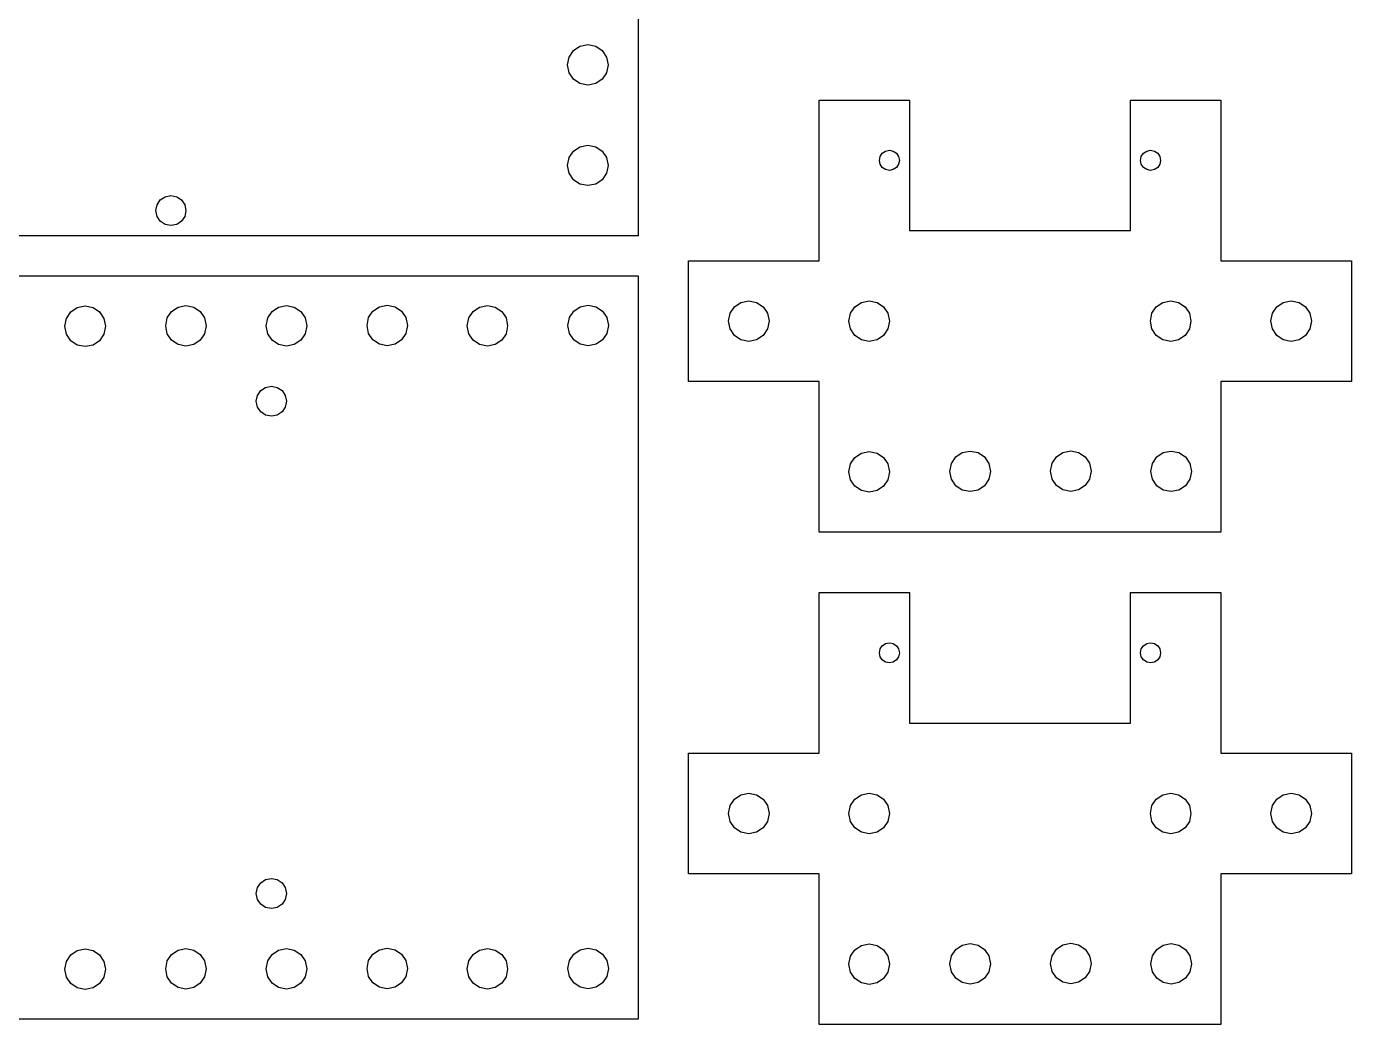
# Model space of a CAD drawing. Extents: x 0 to 450, y -1 to 305.
# Drawn here: x 124.1 to 256, y -0.5 to 98.8 of the extents above; entities that cross this region are included whole.
import ezdxf

# ---------------------------------------------------------------- set-up
doc = ezdxf.new("R2010")
doc.units = 0
doc.layers.add('Layer_1', color=7, linetype='CONTINUOUS')

msp = doc.modelspace()

# ---------------------------------------------------------------- linework, layer by layer
at = {"layer": 'Layer_1', "color": 7}
for points in [[(75.000005, 132.000021), (185, 132.000021), (185, 78.000019), (75.000005, 78.000019), (75.000005, 132.000021)], [(182.023753, 95.000016), (181.864716, 94.214661), (181.43101, 93.573331), (180.787737, 93.140934), (180.000003, 92.982378), (179.212268, 93.140934), (178.568995, 93.573331), (178.135289, 94.214661), (177.976252, 95.000016), (178.135289, 95.785371), (178.568995, 96.426701), (179.212268, 96.859098), (180.000003, 97.017654), (180.787737, 96.859098), (181.43101, 96.426701), (181.864716, 95.785371), (182.023753, 95.000016)], [(203.017639, 63.500017), (190.01764, 63.500017), (190.01764, 75.500018), (203.017639, 75.500018), (203.017639, 78.500018), (203.017639, 91.500017), (212.017641, 91.500017), (212.017641, 78.500018), (234.017642, 78.500018), (234.017642, 91.500017), (243.017641, 91.500017), (243.017641, 78.500018), (243.017641, 75.500018), (256.017641, 75.500018), (256.017641, 63.500017), (243.017641, 63.500017), (243.017641, 61.500018), (243.017641, 48.500019), (203.017639, 48.500019), (203.017639, 61.500018), (203.017639, 63.500017)], [(182.023753, 85.000016), (181.864716, 84.214661), (181.43101, 83.573331), (180.787737, 83.140934), (180.000003, 82.982378), (179.212268, 83.140934), (178.568995, 83.573331), (178.135289, 84.214661), (177.976252, 85.000016), (178.135289, 85.785371), (178.568995, 86.426701), (179.212268, 86.859098), (180.000003, 87.017654), (180.787737, 86.859098), (181.43101, 86.426701), (181.864716, 85.785371), (182.023753, 85.000016)], [(95.000008, 74.017979), (185, 74.017979), (185, 0.000017), (95.000008, 0.000017), (95.000008, 74.017979)], [(198.037639, 69.500019), (197.879516, 68.716113), (197.447639, 68.07377), (196.805764, 67.639551), (196.017639, 67.480019), (195.229514, 67.639551), (194.587639, 68.07377), (194.155766, 68.716113), (193.997639, 69.500019), (194.155766, 70.283925), (194.587639, 70.926269), (195.229514, 71.360487), (196.017639, 71.520019), (196.805764, 71.360487), (197.447639, 70.926269), (197.879516, 70.283925), (198.037639, 69.500019)], [(210.03764, 69.500019), (209.879514, 68.716113), (209.447641, 68.07377), (208.805766, 67.639551), (208.017641, 67.480019), (207.229515, 67.639551), (206.58764, 68.07377), (206.155764, 68.716113), (205.997641, 69.500019), (206.155764, 70.283925), (206.58764, 70.926269), (207.229515, 71.360487), (208.017641, 71.520019), (208.805766, 71.360487), (209.447641, 70.926269), (209.879514, 70.283925), (210.03764, 69.500019)], [(240.037643, 69.500019), (239.879516, 68.716113), (239.447643, 68.07377), (238.805765, 67.639551), (238.01764, 67.480019), (237.229515, 67.639551), (236.58764, 68.07377), (236.155766, 68.716113), (235.99764, 69.500019), (236.155766, 70.283925), (236.58764, 70.926269), (237.229515, 71.360487), (238.01764, 71.520019), (238.805765, 71.360487), (239.447643, 70.926269), (239.879516, 70.283925), (240.037643, 69.500019)], [(252.037641, 69.500019), (251.879518, 68.716113), (251.447641, 68.07377), (250.805767, 67.639551), (250.017641, 67.480019), (249.229516, 67.639551), (248.587641, 68.07377), (248.155768, 68.716113), (247.997641, 69.500019), (248.155768, 70.283925), (248.587641, 70.926269), (249.229516, 71.360487), (250.017641, 71.520019), (250.805767, 71.360487), (251.447641, 70.926269), (251.879518, 70.283925), (252.037641, 69.500019)], [(129.961781, 66.954097), (129.176426, 67.113133), (128.535096, 67.54684), (128.102699, 68.190112), (127.944143, 68.977847), (128.102699, 69.765582), (128.535096, 70.408855), (129.176426, 70.842561), (129.961781, 71.001598), (130.747136, 70.842561), (131.388466, 70.408855), (131.820863, 69.765582), (131.979419, 68.977847), (131.820863, 68.190112), (131.388466, 67.54684), (130.747136, 67.113133), (129.961781, 66.954097)], [(139.999997, 66.994232), (139.214641, 67.153268), (138.573312, 67.586975), (138.140915, 68.230247), (137.982359, 69.017982), (138.140915, 69.805717), (138.573312, 70.44899), (139.214641, 70.882696), (139.999997, 71.041732), (140.785352, 70.882696), (141.426682, 70.44899), (141.859079, 69.805717), (142.017634, 69.017982), (141.859079, 68.230247), (141.426682, 67.586975), (140.785352, 67.153268), (139.999997, 66.994232)], [(149.999999, 66.994232), (149.214644, 67.153268), (148.573314, 67.586975), (148.140917, 68.230247), (147.982361, 69.017982), (148.140917, 69.805717), (148.573314, 70.44899), (149.214644, 70.882696), (149.999999, 71.041732), (150.785354, 70.882696), (151.426684, 70.44899), (151.859081, 69.805717), (152.017637, 69.017982), (151.859081, 68.230247), (151.426684, 67.586975), (150.785354, 67.153268), (149.999999, 66.994232)], [(160.038215, 67.034367), (159.252859, 67.193403), (158.61153, 67.62711), (158.179133, 68.270382), (158.020577, 69.058117), (158.179133, 69.845852), (158.61153, 70.489124), (159.252859, 70.922831), (160.038215, 71.081867), (160.82357, 70.922831), (161.4649, 70.489124), (161.897297, 69.845852), (162.055852, 69.058117), (161.897297, 68.270382), (161.4649, 67.62711), (160.82357, 67.193403), (160.038215, 67.034367)], [(169.999999, 66.994232), (169.214643, 67.153268), (168.573314, 67.586975), (168.140917, 68.230247), (167.982361, 69.017982), (168.140917, 69.805717), (168.573314, 70.44899), (169.214643, 70.882696), (169.999999, 71.041732), (170.785354, 70.882696), (171.426684, 70.44899), (171.859081, 69.805717), (172.017636, 69.017982), (171.859081, 68.230247), (171.426684, 67.586975), (170.785354, 67.153268), (169.999999, 66.994232)], [(180.038214, 67.034367), (179.252859, 67.193403), (178.611529, 67.62711), (178.179132, 68.270382), (178.020576, 69.058117), (178.179132, 69.845852), (178.611529, 70.489124), (179.252859, 70.922831), (180.038214, 71.081867), (180.823569, 70.922831), (181.464899, 70.489124), (181.897296, 69.845852), (182.055852, 69.058117), (181.897296, 68.270382), (181.464899, 67.62711), (180.823569, 67.193403), (180.038214, 67.034367)], [(208.017641, 52.480018), (207.233734, 52.638144), (206.591391, 53.070018), (206.157172, 53.711893), (205.997641, 54.500018), (206.157172, 55.288143), (206.591391, 55.930018), (207.233734, 56.361894), (208.017641, 56.520018), (208.801547, 56.361894), (209.44389, 55.930018), (209.878109, 55.288143), (210.03764, 54.500018), (209.878109, 53.711893), (209.44389, 53.070018), (208.801547, 52.638144), (208.017641, 52.480018)], [(218.05764, 52.520017), (217.269514, 52.678144), (216.627639, 53.110017), (216.195766, 53.751892), (216.03764, 54.540017), (216.195766, 55.328143), (216.627639, 55.970018), (217.269514, 56.401894), (218.05764, 56.560017), (218.841546, 56.401894), (219.483889, 55.970018), (219.918108, 55.328143), (220.07764, 54.540017), (219.918108, 53.751892), (219.483889, 53.110017), (218.841546, 52.678144), (218.05764, 52.520017)], [(228.067641, 52.540019), (227.279516, 52.698145), (226.637641, 53.130018), (226.205765, 53.771893), (226.047641, 54.560018), (226.205765, 55.348144), (226.637641, 55.990019), (227.279516, 56.421892), (228.067641, 56.580018), (228.851547, 56.421892), (229.493891, 55.990019), (229.92811, 55.348144), (230.087641, 54.560018), (229.92811, 53.771893), (229.493891, 53.130018), (228.851547, 52.698145), (228.067641, 52.540019)], [(238.057642, 52.520017), (237.269517, 52.678144), (236.627642, 53.110017), (236.195766, 53.751892), (236.037642, 54.540017), (236.195766, 55.328143), (236.627642, 55.970018), (237.269517, 56.401894), (238.057642, 56.560017), (238.841548, 56.401894), (239.483892, 55.970018), (239.91811, 55.328143), (240.077642, 54.540017), (239.91811, 53.751892), (239.483892, 53.110017), (238.841548, 52.678144), (238.057642, 52.520017)], [(203.017639, 14.477898), (190.01764, 14.477898), (190.01764, 26.477905), (203.017639, 26.477905), (203.017639, 29.477905), (203.017639, 42.477904), (212.017641, 42.477904), (212.017641, 29.477905), (234.017642, 29.477905), (234.017642, 42.477904), (243.017641, 42.477904), (243.017641, 29.477905), (243.017641, 26.477905), (256.017641, 26.477905), (256.017641, 14.477898), (243.017641, 14.477898), (243.017641, 12.477902), (243.017641, -0.5221), (203.017639, -0.5221), (203.017639, 12.477902), (203.017639, 14.477898)], [(198.037639, 20.477906), (197.879516, 19.694), (197.447639, 19.051657), (196.805764, 18.617438), (196.017639, 18.457906), (195.229514, 18.617438), (194.587639, 19.051657), (194.155766, 19.694), (193.997639, 20.477906), (194.155766, 21.261812), (194.587639, 21.904156), (195.229514, 22.338374), (196.017639, 22.497906), (196.805764, 22.338374), (197.447639, 21.904156), (197.879516, 21.261812), (198.037639, 20.477906)], [(210.03764, 20.477906), (209.879514, 19.694), (209.447641, 19.051657), (208.805766, 18.617438), (208.017641, 18.457906), (207.229515, 18.617438), (206.58764, 19.051657), (206.155764, 19.694), (205.997641, 20.477906), (206.155764, 21.261812), (206.58764, 21.904156), (207.229515, 22.338374), (208.017641, 22.497906), (208.805766, 22.338374), (209.447641, 21.904156), (209.879514, 21.261812), (210.03764, 20.477906)], [(240.037643, 20.477906), (239.879516, 19.694), (239.447643, 19.051657), (238.805765, 18.617438), (238.01764, 18.457906), (237.229515, 18.617438), (236.58764, 19.051657), (236.155766, 19.694), (235.99764, 20.477906), (236.155766, 21.261812), (236.58764, 21.904156), (237.229515, 22.338374), (238.01764, 22.497906), (238.805765, 22.338374), (239.447643, 21.904156), (239.879516, 21.261812), (240.037643, 20.477906)], [(252.037641, 20.477906), (251.879518, 19.694), (251.447641, 19.051657), (250.805767, 18.617438), (250.017641, 18.457906), (249.229516, 18.617438), (248.587641, 19.051657), (248.155768, 19.694), (247.997641, 20.477906), (248.155768, 21.261812), (248.587641, 21.904156), (249.229516, 22.338374), (250.017641, 22.497906), (250.805767, 22.338374), (251.447641, 21.904156), (251.879518, 21.261812), (252.037641, 20.477906)], [(129.961781, 2.954095), (129.176426, 3.113132), (128.535096, 3.546838), (128.102699, 4.190111), (127.944143, 4.977845), (128.102699, 5.76558), (128.535096, 6.408853), (129.176426, 6.842559), (129.961781, 7.001596), (130.747136, 6.842559), (131.388466, 6.408853), (131.820863, 5.76558), (131.979419, 4.977845), (131.820863, 4.190111), (131.388466, 3.546838), (130.747136, 3.113132), (129.961781, 2.954095)], [(139.999997, 2.994227), (139.214641, 3.153264), (138.573312, 3.58697), (138.140915, 4.230243), (137.982359, 5.017977), (138.140915, 5.805712), (138.573312, 6.448985), (139.214641, 6.882691), (139.999997, 7.041728), (140.785352, 6.882691), (141.426682, 6.448985), (141.859079, 5.805712), (142.017634, 5.017977), (141.859079, 4.230243), (141.426682, 3.58697), (140.785352, 3.153264), (139.999997, 2.994227)], [(149.999999, 2.994227), (149.214644, 3.153264), (148.573314, 3.58697), (148.140917, 4.230243), (147.982361, 5.017977), (148.140917, 5.805712), (148.573314, 6.448985), (149.214644, 6.882691), (149.999999, 7.041728), (150.785354, 6.882691), (151.426684, 6.448985), (151.859081, 5.805712), (152.017637, 5.017977), (151.859081, 4.230243), (151.426684, 3.58697), (150.785354, 3.153264), (149.999999, 2.994227)], [(160.038215, 3.034359), (159.252859, 3.193396), (158.61153, 3.627102), (158.179133, 4.270375), (158.020577, 5.058109), (158.179133, 5.845844), (158.61153, 6.489117), (159.252859, 6.922823), (160.038215, 7.08186), (160.82357, 6.922823), (161.4649, 6.489117), (161.897297, 5.845844), (162.055852, 5.058109), (161.897297, 4.270375), (161.4649, 3.627102), (160.82357, 3.193396), (160.038215, 3.034359)], [(169.999999, 2.994227), (169.214643, 3.153264), (168.573314, 3.58697), (168.140917, 4.230243), (167.982361, 5.017977), (168.140917, 5.805712), (168.573314, 6.448985), (169.214643, 6.882691), (169.999999, 7.041728), (170.785354, 6.882691), (171.426684, 6.448985), (171.859081, 5.805712), (172.017636, 5.017977), (171.859081, 4.230243), (171.426684, 3.58697), (170.785354, 3.153264), (169.999999, 2.994227)], [(180.038214, 3.034359), (179.252859, 3.193396), (178.611529, 3.627102), (178.179132, 4.270375), (178.020576, 5.058109), (178.179132, 5.845844), (178.611529, 6.489117), (179.252859, 6.922823), (180.038214, 7.08186), (180.823569, 6.922823), (181.464899, 6.489117), (181.897296, 5.845844), (182.055852, 5.058109), (181.897296, 4.270375), (181.464899, 3.627102), (180.823569, 3.193396), (180.038214, 3.034359)], [(208.017641, 3.457911), (207.233734, 3.61604), (206.591391, 4.047925), (206.157172, 4.689783), (205.997641, 5.477916), (206.157172, 6.26605), (206.591391, 6.907908), (207.233734, 7.339765), (208.017641, 7.497894), (208.801547, 7.339765), (209.44389, 6.907908), (209.878109, 6.26605), (210.03764, 5.477916), (209.878109, 4.689783), (209.44389, 4.047925), (208.801547, 3.61604), (208.017641, 3.457911)], [(218.05764, 3.497902), (217.269514, 3.656031), (216.627639, 4.087916), (216.195766, 4.729774), (216.03764, 5.517907), (216.195766, 6.306041), (216.627639, 6.947899), (217.269514, 7.379784), (218.05764, 7.537913), (218.841546, 7.379784), (219.483889, 6.947899), (219.918108, 6.306041), (220.07764, 5.517907), (219.918108, 4.729774), (219.483889, 4.087916), (218.841546, 3.656031), (218.05764, 3.497902)], [(228.067641, 3.517911), (227.279516, 3.67604), (226.637641, 4.107925), (226.205765, 4.749783), (226.047641, 5.537917), (226.205765, 6.326051), (226.637641, 6.967909), (227.279516, 7.399765), (228.067641, 7.557894), (228.851547, 7.399765), (229.493891, 6.967909), (229.92811, 6.326051), (230.087641, 5.537917), (229.92811, 4.749783), (229.493891, 4.107925), (228.851547, 3.67604), (228.067641, 3.517911)], [(238.057642, 3.497902), (237.269517, 3.656031), (236.627642, 4.087916), (236.195766, 4.729774), (236.037642, 5.517907), (236.195766, 6.306041), (236.627642, 6.947899), (237.269517, 7.379784), (238.057642, 7.537913), (238.841548, 7.379784), (239.483892, 6.947899), (239.91811, 6.306041), (240.077642, 5.517907), (239.91811, 4.729774), (239.483892, 4.087916), (238.841548, 3.656031), (238.057642, 3.497902)]]:
    msp.add_lwpolyline(points, dxfattribs=at)
at = {"layer": 'Layer_1', "color": 1}
for points in [[(211.01764, 85.500018), (210.938734, 85.111737), (210.723889, 84.793768), (210.405921, 84.578924), (210.017639, 84.500017), (209.629358, 84.578924), (209.31139, 84.793768), (209.096548, 85.111737), (209.017641, 85.500018), (209.096548, 85.888297), (209.31139, 86.206265), (209.629358, 86.42111), (210.017639, 86.500016), (210.405921, 86.42111), (210.723889, 86.206265), (210.938734, 85.888297), (211.01764, 85.500018)], [(237.017642, 85.500018), (236.938735, 85.111737), (236.723891, 84.793768), (236.405922, 84.578924), (236.017641, 84.500017), (235.62936, 84.578924), (235.311391, 84.793768), (235.096547, 85.111737), (235.01764, 85.500018), (235.096547, 85.888297), (235.311391, 86.206265), (235.62936, 86.42111), (236.017641, 86.500016), (236.405922, 86.42111), (236.723891, 86.206265), (236.938735, 85.888297), (237.017642, 85.500018)], [(140.000002, 80.500013), (139.882124, 79.916147), (139.560662, 79.439355), (139.08387, 79.117893), (138.500002, 79.000016), (137.916134, 79.117893), (137.439342, 79.439355), (137.117879, 79.916147), (137.000002, 80.500013), (137.117879, 81.083882), (137.439342, 81.560674), (137.916134, 81.882137), (138.500002, 82.000014), (139.08387, 81.882137), (139.560662, 81.560674), (139.882124, 81.083882), (140.000002, 80.500013)], [(149.999999, 61.51798), (149.882121, 60.934115), (149.560659, 60.457323), (149.083866, 60.13586), (148.499999, 60.017983), (147.916131, 60.13586), (147.439339, 60.457323), (147.117876, 60.934115), (146.999999, 61.51798), (147.117876, 62.10185), (147.439339, 62.578642), (147.916131, 62.900104), (148.499999, 63.017981), (149.083866, 62.900104), (149.560659, 62.578642), (149.882121, 62.10185), (149.999999, 61.51798)], [(211.01764, 36.477905), (210.938734, 36.089624), (210.723889, 35.771655), (210.405921, 35.556811), (210.017639, 35.477904), (209.629358, 35.556811), (209.31139, 35.771655), (209.096548, 36.089624), (209.017641, 36.477905), (209.096548, 36.866184), (209.31139, 37.184152), (209.629358, 37.398997), (210.017639, 37.477903), (210.405921, 37.398997), (210.723889, 37.184152), (210.938734, 36.866184), (211.01764, 36.477905)], [(237.017642, 36.477905), (236.938735, 36.089624), (236.723891, 35.771655), (236.405922, 35.556811), (236.017641, 35.477904), (235.62936, 35.556811), (235.311391, 35.771655), (235.096547, 36.089624), (235.01764, 36.477905), (235.096547, 36.866184), (235.311391, 37.184152), (235.62936, 37.398997), (236.017641, 37.477903), (236.405922, 37.398997), (236.723891, 37.184152), (236.938735, 36.866184), (237.017642, 36.477905)], [(149.999999, 12.517982), (149.882121, 11.934117), (149.560659, 11.457325), (149.083866, 11.135862), (148.499999, 11.017985), (147.916131, 11.135862), (147.439339, 11.457325), (147.117876, 11.934117), (146.999999, 12.517982), (147.117876, 13.101852), (147.439339, 13.578644), (147.916131, 13.900106), (148.499999, 14.017983), (149.083866, 13.900106), (149.560659, 13.578644), (149.882121, 13.101852), (149.999999, 12.517982)]]:
    msp.add_lwpolyline(points, dxfattribs=at)

doc.saveas('drawing.dxf')
